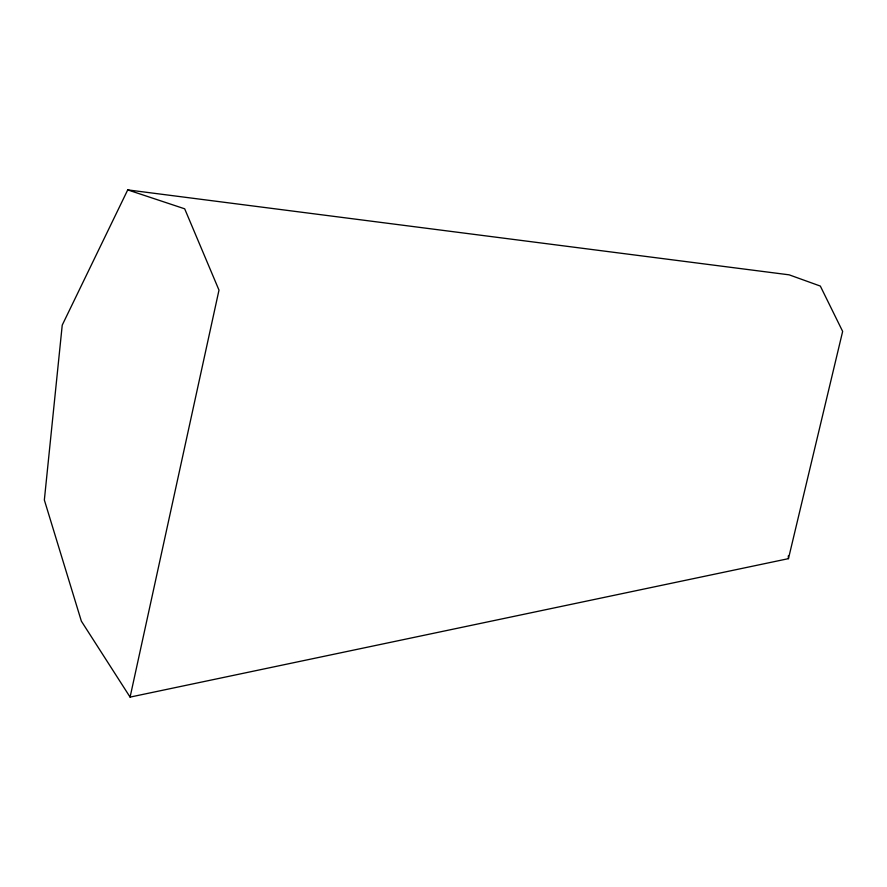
<?xml version="1.0" encoding="UTF-8"?>
<svg xmlns="http://www.w3.org/2000/svg" width="887" height="887" viewBox="0 0 887 887"><rect width="100%" height="100%" fill="white"/><g stroke="black" fill="none" stroke-linecap="round" stroke-linejoin="round"><path stroke-width="1.33" d="M130.09 697.104L218.989 290.116L184.684 208.811L127.728 189.896L62.234 325.119L44.35 500.002L81.36 621.155L130.09 697.104L788.454 558.655L842.65 331.405L820.331 286.069L789.164 274.837L127.728 189.896M788.277 555.916L788.454 558.655"/></g></svg>
